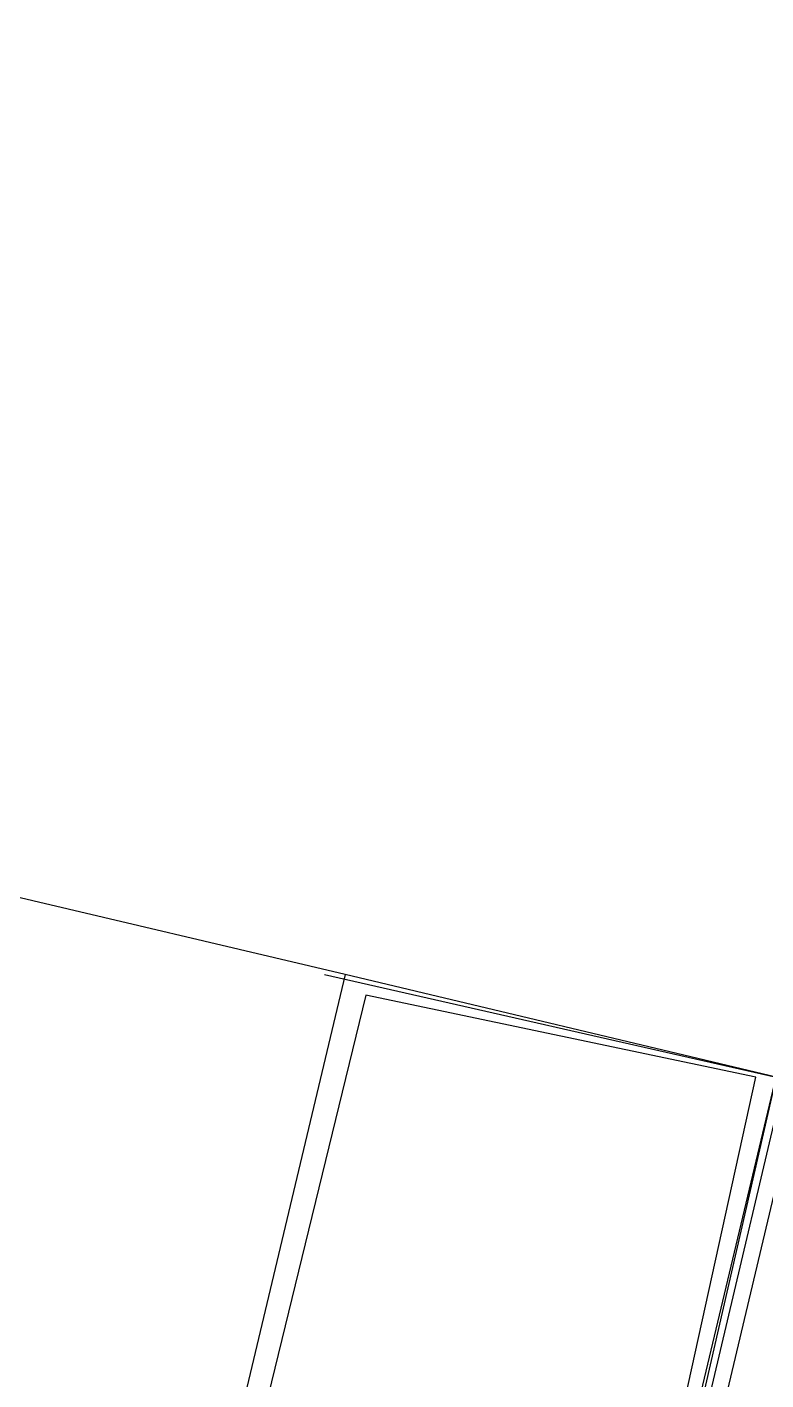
# Model space of a CAD drawing. Header units: feet. Extents: x -84 to 198, y -22 to 181.
# Drawn here: x 130.247 to 130.727, y 90.354 to 91.233 of the extents above; entities that cross this region are included whole.
import ezdxf

# ---------------------------------------------------------------- set-up
doc = ezdxf.new("R2010")
doc.units = ezdxf.units.FT
doc.layers.add('A-LINEA', color=7, linetype='CONTINUOUS')

msp = doc.modelspace()

# ---------------------------------------------------------------- linework, layer by layer
at = {"layer": 'A-LINEA'}
for p, q in [((134.4533, 106.2844), (130.5467, 89.7378)), ((130.4533, 90.6178), (127.9067, 91.2178)), ((130.44, 90.6178), (130.7333, 90.5511))]:
    msp.add_line(p, q, dxfattribs=at)
for points in [[(130.7333, 90.5511), (130.4533, 90.6178), (130.32, 90.0578), (130.6, 89.9911), (130.7333, 90.5511)], [(130.72, 90.5511), (130.4667, 90.6044), (130.3333, 90.0578), (130.6, 90.0044), (130.72, 90.5511)], [(130.5467, 89.7378), (131.36, 89.5511), (131.5467, 90.3644), (130.7333, 90.5511), (130.5467, 89.7378)], [(130.56, 89.7511), (131.3467, 89.5644), (131.5333, 90.3511), (130.7467, 90.5378), (130.56, 89.7511)]]:
    msp.add_lwpolyline(points, dxfattribs=at)

doc.saveas('drawing.dxf')
